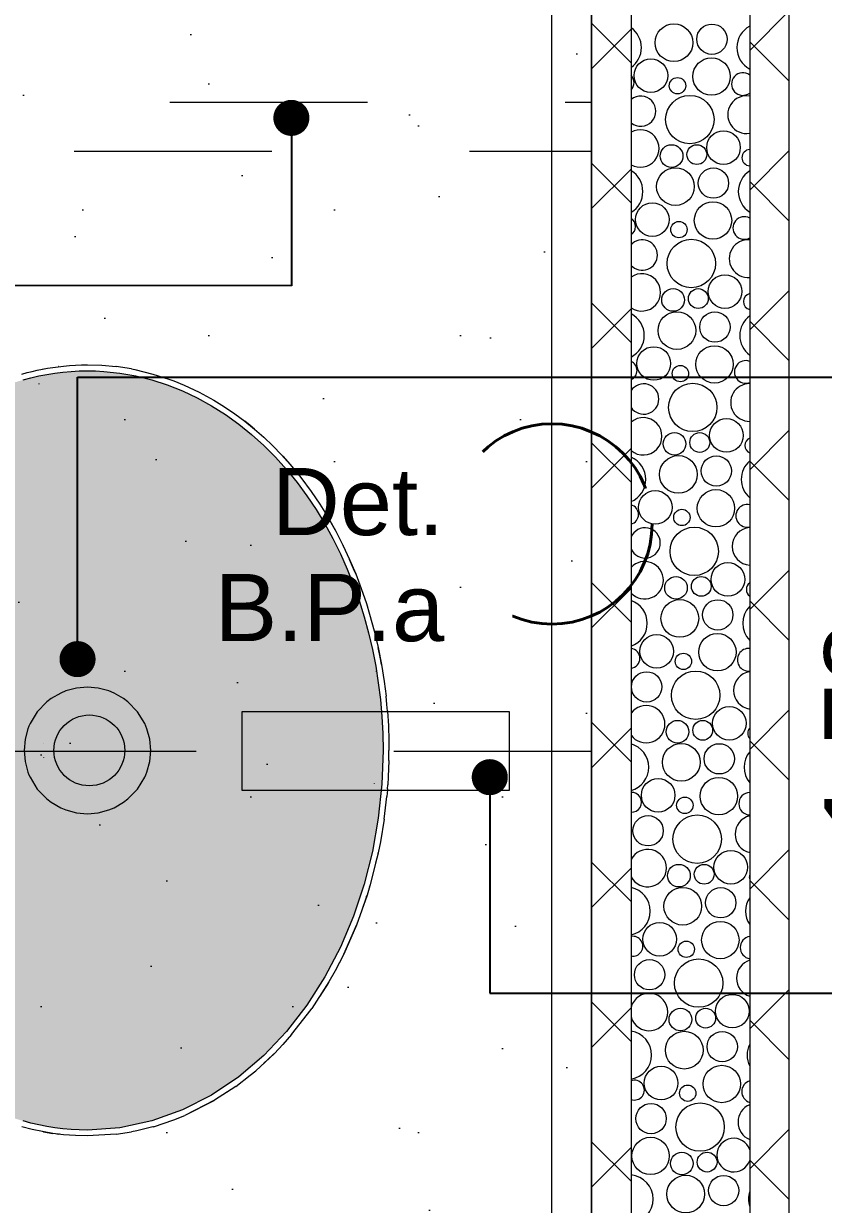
# Model space of a CAD drawing. Header units: metres. Extents: x -1.1 to 45.1, y -1 to 1.8.
# Drawn here: x 9.341 to 9.746, y -0.121 to 0.476 of the extents above; entities that cross this region are included whole.
import ezdxf

# ---------------------------------------------------------------- set-up
doc = ezdxf.new("R2010")
doc.units = ezdxf.units.M
doc.header["$MEASUREMENT"] = 0
doc.linetypes.add('Dashed', pattern=[0.028, 0.018, -0.01])
doc.linetypes.add('Double Dashed', pattern=[0.0325, 0.02, -0.005, 0.0025, -0.005])
doc.layers.add('COTAS DETALHAMENTO.EXEC', color=7, linetype='Continuous')
for name, color, linetype, lineweight, true_color in [('COTAS DETALHAMENTO.EXEC_Caneta_No__27', 7, 'Continuous', 0, 0xbd2d17), ('COTAS DETALHAMENTO.EXEC_Caneta_No__97', 7, 'Continuous', 13, 0x6b6b6b), ('EIXO HIDRÁULICO - Executivo.EXEC_Caneta_No__167', 7, 'Continuous', 0, 0x0035d5), ('INSTALAÇÕES - GASES_ HIDR_Caneta_No__24', 7, 'Continuous', 40, 0x851f10), ('LOUCAS-METAIS.ARQ_Caneta_No__13', 7, 'Continuous', 0, 0xaaaaaa), ('LOUCAS-METAIS.ARQ_Caneta_No__16', 7, 'Continuous', 0, 0xc9c9c9), ('LOUCAS-METAIS.ARQ_Caneta_No__19', 7, 'Continuous', 0, 0xe9e9e9), ('LOUCAS-METAIS.ARQ_Caneta_No__96', 7, 'Continuous', 0, 0xb6b6b6), ('NOTAS - REVESTIMENTOS.EXEC_Caneta_No__24', 7, 'Continuous', 40, 0x851f10), ('PAREDE CONSTRUIR_Caneta_No__96', 7, 'Continuous', 0, 0xb6b6b6)]:
    doc.layers.add(name, color=color, linetype=linetype, lineweight=lineweight, true_color=true_color)
doc.layers.add('PAREDE CONSTRUIR_Caneta_No__241', color=7, linetype='Continuous', lineweight=13)
doc.layers.add('PAREDE CONSTRUIR_Caneta_No__83', color=84, linetype='Continuous', lineweight=0)
doc.styles.add('GENERATED_STYLE_1', font='arial.ttf')
doc.dimstyles.new('GENERATED_STYLE__19', dxfattribs={"dimtxt": 0.04, "dimasz": 0.019, "dimexe": 0.18, "dimexo": 0.1, "dimgap": 0, "dimtad": 1, "dimzin": 0, "dimdsep": 46, "dimtxsty": 'GENERATED_STYLE_1', "dimblk": 'ARROWHEAD_11', "dimblk1": 'ARROWHEAD_11', "dimblk2": 'ARROWHEAD_11', "dimcen": 0.09, "dimclrd": 256, "dimclre": 256, "dimclrt": 256, "dimadec": 0, "dimazin": 0, "dimtfac": 1, "dimtdec": 4, "dimtmove": 0, "dimatfit": 3, "dimfxl": 0, "dimtolj": 1, "dimtzin": 0, "dimarcsym": 0})
doc.dimstyles.new('GENERATED_STYLE__20', dxfattribs={"dimtxt": 0.18, "dimasz": 0.03648, "dimexe": 0.18, "dimexo": 0.0625, "dimgap": 0, "dimtad": 0, "dimtih": 1, "dimtoh": 1, "dimdec": 4, "dimzin": 0, "dimdsep": 46, "dimcen": 0.09, "dimadec": 0, "dimazin": 0, "dimtfac": 1, "dimtdec": 4, "dimtmove": 0, "dimatfit": 3, "dimldrblk": 'ARROWHEAD_11', "dimfxl": 0, "dimtolj": 1, "dimtzin": 0, "dimarcsym": 0})
pattern_1 = [(45, (9.39229, 0.0758), (-0.0353553, 0.0353553), []), (135, (9.39229, 0.0758), (0.0353553, 0.0353553), [])]
pattern_2 = [(45, (9.39229, 0.2758), (-0.0636396, 0.0636396), [0, -0.06, 0, -0.09]), (110, (9.59229, 0.2758), (0.084572, 0.030782), [0, -0.044, 0, -0.076])]

# ---------------------------------------------------------------- blocks, each defined once
blk = doc.blocks.new('*X68', base_point=(9.39229, 0.0758))
at = {"layer": 'PAREDE CONSTRUIR_Caneta_No__96', "color": 253, "linetype": 'Continuous', "lineweight": 0, "true_color": 0xb6b6b6}
for centre, radius in [((9.67001, 0.46644), 0.00954), ((9.68921, 0.4682), 0.00767), ((9.65832, 0.44977), 0.00851), ((9.68901, 0.44933), 0.00946), ((9.67179, 0.44468), 0.00414), ((9.67804, 0.42755), 0.01224), ((9.69506, 0.41337), 0.00851), ((9.66882, 0.40911), 0.00572), ((9.68158, 0.40982), 0.00501), ((9.67075, 0.39364), 0.00954), ((9.68996, 0.39541), 0.00767), ((9.65906, 0.37697), 0.00851), ((9.68975, 0.37653), 0.00946), ((9.67253, 0.37188), 0.00414), ((9.67878, 0.35475), 0.01224), ((9.6958, 0.34057), 0.00851), ((9.66956, 0.33631), 0.00572), ((9.68232, 0.33702), 0.00501), ((9.67149, 0.32084), 0.00954), ((9.6907, 0.32261), 0.00767), ((9.6598, 0.30417), 0.00851), ((9.69049, 0.30373), 0.00946), ((9.67327, 0.29908), 0.00414), ((9.67952, 0.28195), 0.01224), ((9.69654, 0.26777), 0.00851), ((9.6703, 0.26351), 0.00572), ((9.68307, 0.26422), 0.00501), ((9.67223, 0.24805), 0.00954), ((9.69144, 0.24981), 0.00767), ((9.66054, 0.23137), 0.00851), ((9.69124, 0.23094), 0.00946), ((9.67401, 0.22629), 0.00414), ((9.68026, 0.20915), 0.01224), ((9.69728, 0.19497), 0.00851), ((9.67104, 0.19072), 0.00572), ((9.68381, 0.19142), 0.00501), ((9.67297, 0.17525), 0.00954), ((9.69218, 0.17701), 0.00767), ((9.69198, 0.15814), 0.00946), ((9.66128, 0.15857), 0.00851), ((9.67476, 0.15349), 0.00414), ((9.65618, 0.14061), 0.00767), ((9.681, 0.13636), 0.01224), ((9.69802, 0.12217), 0.00851), ((9.67178, 0.11792), 0.00572), ((9.68455, 0.11863), 0.00501), ((9.67372, 0.10245), 0.00954), ((9.69292, 0.10421), 0.00767), ((9.66202, 0.08577), 0.00851), ((9.69272, 0.08534), 0.00946), ((9.6755, 0.08069), 0.00414), ((9.65692, 0.06781), 0.00767), ((9.68174, 0.06356), 0.01224), ((9.69876, 0.04937), 0.00851), ((9.67252, 0.04512), 0.00572), ((9.68529, 0.04583), 0.00501), ((9.67446, 0.02965), 0.00954), ((9.69366, 0.03141), 0.00767), ((9.66276, 0.01297), 0.00851), ((9.69346, 0.01254), 0.00946), ((9.67624, 0.00789), 0.00414), ((9.65766, -0.00499), 0.00767), ((9.68249, -0.00924), 0.01224), ((9.69951, -0.02342), 0.00851), ((9.67327, -0.02768), 0.00572), ((9.68603, -0.02697), 0.00501), ((9.6752, -0.04315), 0.00954), ((9.69441, -0.04139), 0.00767), ((9.66351, -0.05982), 0.00851), ((9.6942, -0.06026), 0.00946), ((9.67698, -0.06491), 0.00414), ((9.65841, -0.07778), 0.00767), ((9.68323, -0.08204), 0.01224), ((9.6582, -0.09666), 0.00946), ((9.67401, -0.10048), 0.00572), ((9.68677, -0.09977), 0.00501), ((9.67594, -0.11595), 0.00954), ((9.69515, -0.11418), 0.00767)]:
    blk.add_circle(centre, radius, dxfattribs=at)
for centre, radius, start, end in [((9.64129, 0.46395), 0.01224, 305.02795, 54.97203), ((9.71404, 0.46395), 0.01224, 117.8255, 242.17447), ((9.64484, 0.44622), 0.00501, 313.95926, 46.04072), ((9.70482, 0.44551), 0.00572, 52.1937, 307.80628), ((9.65321, 0.4318), 0.00767, 230.36959, 129.63038), ((9.70675, 0.43004), 0.00954, 80.51402, 279.48596), ((9.65301, 0.41293), 0.00946, 240.29225, 119.70772), ((9.70853, 0.40828), 0.00414, 92.90896, 267.09102), ((9.64204, 0.39115), 0.01224, 300.89093, 59.10904), ((9.71478, 0.39115), 0.01224, 121.82664, 238.17333), ((9.64558, 0.37342), 0.00501, 303.11186, 56.88812), ((9.70556, 0.37271), 0.00572, 61.09873, 298.90125), ((9.65396, 0.35901), 0.00767, 222.73508, 137.2649), ((9.70749, 0.35724), 0.00954, 85.00398, 274.996), ((9.65375, 0.34013), 0.00946, 234.97403, 125.02595), ((9.70927, 0.33548), 0.00414, 103.30119, 256.69879), ((9.64278, 0.31835), 0.01224, 296.92572, 63.07426), ((9.71552, 0.31835), 0.01224, 126.00966, 233.99032), ((9.64632, 0.30062), 0.00501, 293.47844, 66.52154), ((9.7063, 0.29991), 0.00572, 69.29174, 290.70823), ((9.6547, 0.28621), 0.00767, 213.78132, 146.21866), ((9.70823, 0.28444), 0.00954, 89.46331, 270.53667), ((9.65449, 0.26734), 0.00946, 229.2833, 130.71668), ((9.71001, 0.26268), 0.00414, 114.16657, 245.8334), ((9.64352, 0.24555), 0.01224, 293.09548, 66.9045), ((9.71626, 0.24555), 0.01224, 130.42802, 229.57195), ((9.64707, 0.22782), 0.00501, 284.50903, 75.49095), ((9.70704, 0.22711), 0.00572, 77.06077, 282.93921), ((9.65544, 0.21341), 0.00767, 201.90061, 158.09937), ((9.70897, 0.21165), 0.00954, 93.91938, 266.08059), ((9.65524, 0.19454), 0.00946, 223.05564, 136.94434), ((9.71076, 0.18989), 0.00414, 126.06564, 233.93433), ((9.64426, 0.17276), 0.01224, 289.37163, 70.62835), ((9.717, 0.17276), 0.01224, 135.15872, 224.84125), ((9.64781, 0.15503), 0.00501, 275.89244, 84.10754), ((9.70778, 0.15432), 0.00572, 84.59326, 275.40672), ((9.70972, 0.13885), 0.00954, 98.39939, 261.60059), ((9.65598, 0.12174), 0.00946, 215.99555, 144.00443), ((9.7115, 0.11709), 0.00414, 140.17755, 219.82243), ((9.645, 0.09996), 0.01224, 285.73114, 74.26884), ((9.71774, 0.09996), 0.01224, 140.321, 219.67898), ((9.64855, 0.08223), 0.00501, 267.40877, 92.59121), ((9.70852, 0.08152), 0.00572, 92.03252, 267.96746), ((9.71046, 0.06605), 0.00954, 102.93186, 257.06811), ((9.65672, 0.04894), 0.00946, 207.44741, 152.55257), ((9.71224, 0.04429), 0.00414, 161.32563, 198.67434), ((9.64574, 0.02716), 0.01224, 282.15477, 77.84521), ((9.71849, 0.02716), 0.01224, 146.11973, 213.88025), ((9.64929, 0.00943), 0.00501, 258.86733, 101.13265), ((9.70927, 0.00872), 0.00572, 99.50646, 260.49351), ((9.7112, -0.00675), 0.00954, 107.54843, 252.45154), ((9.65746, -0.02386), 0.00946, 195.02652, 164.97346), ((9.64649, -0.04564), 0.01224, 278.62592, 81.37406), ((9.71923, -0.04564), 0.01224, 152.97078, 207.02919), ((9.65003, -0.06337), 0.00501, 250.06507, 109.93491), ((9.71001, -0.06408), 0.00572, 107.1486, 252.85137), ((9.71194, -0.07955), 0.00954, 112.28609, 247.71388), ((9.70025, -0.09622), 0.00851, 18.42579, 341.57418), ((9.64723, -0.11844), 0.01224, 275.12979, 84.87019), ((9.71997, -0.11844), 0.01224, 162.05368, 197.9463)]:
    blk.add_arc(centre, radius, start, end, dxfattribs=at)
blk = doc.blocks.new('*D73', base_point=(9.39229, 0.0758))
at = {"layer": 'COTAS DETALHAMENTO.EXEC_Caneta_No__27', "linetype": 'Continuous', "lineweight": 0, "true_color": 0xbd2d17}
for points in [[(9.79647, 1.00822), (9.79685, 1.00631), (9.79793, 1.00469), (9.79956, 1.0036), (9.80147, 1.00322), (9.80338, 1.0036), (9.80501, 1.00469), (9.80609, 1.00631), (9.80647, 1.00822), (9.80609, 1.01014), (9.80501, 1.01176), (9.80338, 1.01284), (9.80147, 1.01322), (9.79956, 1.01284), (9.79793, 1.01176), (9.79685, 1.01014)], [(9.79647, -0.77178), (9.79685, -0.77369), (9.79793, -0.77531), (9.79956, -0.7764), (9.80147, -0.77678), (9.80338, -0.7764), (9.80501, -0.77531), (9.80609, -0.77369), (9.80647, -0.77178), (9.80609, -0.76986), (9.80501, -0.76824), (9.80338, -0.76716), (9.80147, -0.76678), (9.79956, -0.76716), (9.79793, -0.76824), (9.79685, -0.76986)]]:
    blk.add_hatch(color=22, dxfattribs=at).paths.add_polyline_path(points)
at = {"layer": 'COTAS DETALHAMENTO.EXEC_Caneta_No__27', "color": 22, "linetype": 'Continuous', "lineweight": 0, "true_color": 0xbd2d17}
for p, q in [((9.80147, 1.01322), (9.80147, 1.01822)), ((9.79647, 1.00822), (9.70147, 1.00822)), ((9.82022, 1.00822), (9.80647, 1.00822)), ((9.80147, -0.76678), (9.80147, 1.00322)), ((9.79647, -0.77178), (9.70147, -0.77178)), ((9.82022, -0.77178), (9.80647, -0.77178))]:
    blk.add_line(p, q, dxfattribs=at)
for centre in [(9.80147, 1.00822), (9.80147, -0.77178)]:
    blk.add_circle(centre, 0.005, dxfattribs=at)
at = {"layer": 'COTAS DETALHAMENTO.EXEC_Caneta_No__27', "color": 22, "lineweight": 0, "true_color": 0xbd2d17, "insert": (9.79347, 0.06484), "char_height": 0.04, "attachment_point": 7, "rotation": 90, "style": 'GENERATED_STYLE_1'}
blk.add_mtext('\\A1;{\\pql;\\fArial|b0|i0|c0|p0;\\W1.000000;1,78}', dxfattribs=at)
blk = doc.blocks.new('ARROWHEAD_11')
at = {"color": 0, "linetype": 'Continuous', "lineweight": 0}
blk.add_line((0, 0), (-1, 0), dxfattribs=at)
at = {"color": 0, "linetype": 'Continuous', "lineweight": 0, "const_width": 0.25, "flags": 128}
blk.add_lwpolyline([(-0.125, 0, 1), (0.125, 0, 1)], format="xyb", close=True, dxfattribs=at)
blk = doc.blocks.new('*D74', base_point=(9.39229, 0.0758))
at = {"layer": 'COTAS DETALHAMENTO.EXEC_Caneta_No__27', "linetype": 'Continuous', "lineweight": 0, "true_color": 0xbd2d17}
for points in [[(9.86781, 1.00822), (9.86819, 1.00631), (9.86928, 1.00469), (9.8709, 1.0036), (9.87281, 1.00322), (9.87472, 1.0036), (9.87635, 1.00469), (9.87743, 1.00631), (9.87781, 1.00822), (9.87743, 1.01014), (9.87635, 1.01176), (9.87472, 1.01284), (9.87281, 1.01322), (9.8709, 1.01284), (9.86928, 1.01176), (9.86819, 1.01014)], [(9.86781, -0.79178), (9.86819, -0.79369), (9.86928, -0.79531), (9.8709, -0.7964), (9.87281, -0.79678), (9.87472, -0.7964), (9.87635, -0.79531), (9.87743, -0.79369), (9.87781, -0.79178), (9.87743, -0.78986), (9.87635, -0.78824), (9.87472, -0.78716), (9.87281, -0.78678), (9.8709, -0.78716), (9.86928, -0.78824), (9.86819, -0.78986)]]:
    blk.add_hatch(color=22, dxfattribs=at).paths.add_polyline_path(points)
at = {"layer": 'COTAS DETALHAMENTO.EXEC_Caneta_No__27', "color": 22, "linetype": 'Continuous', "lineweight": 0, "true_color": 0xbd2d17}
for p, q in [((9.87281, 1.01322), (9.87281, 1.01822)), ((9.86781, 1.00822), (9.77281, 1.00822)), ((9.89156, 1.00822), (9.87781, 1.00822)), ((9.87281, -0.78678), (9.87281, 1.00322)), ((9.86781, -0.79178), (9.77281, -0.79178)), ((9.89156, -0.79178), (9.87781, -0.79178)), ((9.87281, -0.80178), (9.87281, -0.79678))]:
    blk.add_line(p, q, dxfattribs=at)
for centre in [(9.87281, 1.00822), (9.87281, -0.79178)]:
    blk.add_circle(centre, 0.005, dxfattribs=at)
at = {"layer": 'COTAS DETALHAMENTO.EXEC_Caneta_No__27', "color": 22, "lineweight": 0, "true_color": 0xbd2d17, "insert": (9.86481, 0.05484), "char_height": 0.04, "attachment_point": 7, "rotation": 90, "style": 'GENERATED_STYLE_1'}
blk.add_mtext('\\A1;{\\pql;\\fArial|b0|i0|c0|p0;\\W1.000000;1,80}', dxfattribs=at)

msp = doc.modelspace()

# ---------------------------------------------------------------- hatches: boundary and pattern name
at = {"layer": 'LOUCAS-METAIS.ARQ_Caneta_No__16', "linetype": 'Continuous', "lineweight": 0, "true_color": 0xc9c9c9}
h = msp.add_hatch(dxfattribs=at)
h.set_pattern_fill('Haie_OD_LEGENDA_0006', color=9, style=0, pattern_type=2)
h.set_pattern_definition(pattern_2)
h.paths.add_polyline_path([(9.60832, -0.77178), (9.60832, 1.00822), (9.12832, 1.00822), (9.12832, -0.77178)])
h = msp.add_hatch(dxfattribs=at)
h.set_pattern_fill('Haie_OD_LEGENDA_0006', color=9, style=0, pattern_type=2)
h.set_pattern_definition(pattern_2)
h.paths.add_polyline_path([(9.62832, -0.77178), (9.62832, 1.00822), (9.60832, 1.00822), (9.60832, -0.77178)])
at = {"layer": 'LOUCAS-METAIS.ARQ_Caneta_No__19', "linetype": 'Continuous', "lineweight": 0, "true_color": 0x747474}
msp.add_hatch(color=8, dxfattribs=at).paths.add_polyline_path([(9.40592, 0.2959), (9.39793, 0.29788), (9.38983, 0.29931), (9.38163, 0.30018), (9.37749, 0.3004), (9.37338, 0.30047), (9.36926, 0.3004), (9.36513, 0.30018), (9.36101, 0.29982), (9.35693, 0.29931), (9.35287, 0.29867), (9.34883, 0.29788), (9.34482, 0.29696), (9.34085, 0.2959), (9.3369, 0.29471), (9.333, 0.29338), (9.32914, 0.29193), (9.32532, 0.29035), (9.32156, 0.28865), (9.31785, 0.28683), (9.3142, 0.28489), (9.3106, 0.28284), (9.30706, 0.28067), (9.30359, 0.2784), (9.30018, 0.27603), (9.29684, 0.27356), (9.29356, 0.27099), (9.29036, 0.26832), (9.28722, 0.26557), (9.28416, 0.26273), (9.28117, 0.2598), (9.27825, 0.2568), (9.27541, 0.25372), (9.27264, 0.25057), (9.26995, 0.24734), (9.26734, 0.24405), (9.2648, 0.24069), (9.26234, 0.23727), (9.25995, 0.23379), (9.25764, 0.23026), (9.25541, 0.22667), (9.25326, 0.22302), (9.25118, 0.21933), (9.24918, 0.21559), (9.24726, 0.21181), (9.24541, 0.20799), (9.24364, 0.20412), (9.24195, 0.20022), (9.24034, 0.19628), (9.2388, 0.19231), (9.23734, 0.1883), (9.23595, 0.18427), (9.23464, 0.1802), (9.23341, 0.17611), (9.23225, 0.172), (9.23117, 0.16786), (9.23016, 0.16371), (9.22923, 0.15953), (9.22837, 0.15534), (9.22759, 0.15113), (9.22688, 0.1469), (9.22625, 0.14266), (9.22569, 0.13841), (9.22521, 0.13415), (9.2248, 0.12989), (9.22447, 0.12561), (9.22421, 0.12133), (9.22402, 0.11705), (9.22391, 0.11277), (9.22389, 0.11062), (9.22388, 0.10847), (9.22391, 0.10418), (9.22402, 0.09989), (9.22421, 0.09561), (9.22447, 0.09133), (9.2248, 0.08706), (9.22521, 0.08279), (9.22569, 0.07853), (9.22625, 0.07428), (9.22688, 0.07004), (9.22759, 0.06582), (9.22837, 0.06161), (9.22923, 0.05741), (9.23016, 0.05324), (9.23116, 0.04908), (9.23225, 0.04494), (9.2334, 0.04083), (9.23464, 0.03674), (9.23595, 0.03268), (9.23733, 0.02864), (9.2388, 0.02464), (9.24033, 0.02066), (9.24195, 0.01673), (9.24364, 0.01282), (9.24541, 0.00896), (9.24725, 0.00513), (9.24918, 0.00135), (9.25118, -0.00239), (9.25325, -0.00608), (9.25541, -0.00972), (9.25764, -0.01331), (9.25995, -0.01685), (9.26233, -0.02033), (9.26479, -0.02375), (9.26733, -0.02711), (9.26995, -0.0304), (9.27264, -0.03362), (9.2754, -0.03678), (9.27825, -0.03986), (9.28116, -0.04286), (9.28415, -0.04579), (9.28721, -0.04863), (9.29035, -0.05138), (9.29355, -0.05404), (9.29683, -0.05661), (9.30017, -0.05909), (9.30358, -0.06146), (9.30706, -0.06373), (9.31059, -0.06589), (9.31419, -0.06795), (9.31784, -0.06989), (9.32155, -0.07171), (9.32532, -0.07341), (9.32913, -0.07499), (9.33299, -0.07645), (9.33689, -0.07777), (9.34084, -0.07896), (9.34481, -0.08002), (9.34882, -0.08095), (9.35286, -0.08173), (9.35692, -0.08237), (9.36101, -0.08288), (9.36513, -0.08324), (9.36926, -0.08346), (9.37338, -0.08353), (9.38983, -0.08238), (9.40591, -0.07896), (9.42144, -0.07341), (9.43616, -0.0659), (9.44992, -0.05662), (9.4626, -0.04579), (9.47411, -0.03363), (9.48442, -0.02033), (9.4935, -0.00608), (9.50134, 0.00895), (9.50796, 0.02463), (9.51335, 0.04083), (9.51753, 0.05741), (9.5205, 0.07428), (9.52228, 0.09133), (9.52288, 0.10847), (9.52273, 0.11704), (9.52228, 0.1256), (9.52154, 0.13414), (9.5205, 0.14265), (9.51916, 0.15112), (9.51753, 0.15952), (9.51559, 0.16786), (9.51335, 0.17611), (9.5108, 0.18426), (9.50796, 0.1923), (9.5048, 0.20021), (9.50134, 0.20798), (9.49757, 0.21559), (9.4935, 0.22302), (9.48911, 0.23025), (9.48442, 0.23727), (9.47942, 0.24404), (9.47411, 0.25056), (9.46851, 0.2568), (9.4626, 0.26272), (9.4564, 0.26832), (9.44992, 0.27355), (9.44317, 0.2784), (9.43616, 0.28283), (9.42891, 0.28682), (9.42144, 0.29035), (9.41376, 0.29338)])
at = {"layer": 'PAREDE CONSTRUIR_Caneta_No__83', "linetype": 'Continuous', "lineweight": 0}
h = msp.add_hatch(dxfattribs=at)
h.set_pattern_fill('Placomur_0006', color=84, style=0, pattern_type=2)
h.set_pattern_definition(pattern_1)
h.paths.add_polyline_path([(9.62832, 1.14338), (9.62832, -0.79178), (9.64832, -0.79178), (9.64832, 1.14338)])
h = msp.add_hatch(dxfattribs=at)
h.set_pattern_fill('Placomur_0006', color=84, style=0, pattern_type=2)
h.set_pattern_definition(pattern_1)
h.paths.add_polyline_path([(9.70832, -0.79178), (9.72832, -0.79178), (9.72832, 1.14338), (9.70832, 1.14338)])

# ---------------------------------------------------------------- linework, layer by layer
at = {"layer": 'COTAS DETALHAMENTO.EXEC_Caneta_No__97', "color": 251, "linetype": 'Dashed', "lineweight": 13, "true_color": 0x6b6b6b, "flags": 128}
msp.add_lwpolyline([(9.21499, 0.43628), (9.62831, 0.43642), (9.62832, 0.41142), (9.215, 0.41128)], close=True, dxfattribs=at)
at = {"layer": 'EIXO HIDRÁULICO - Executivo.EXEC_Caneta_No__167', "color": 162, "linetype": 'Dashed', "lineweight": 0, "true_color": 0x0035d5}
msp.add_line((9.62832, 0.10798), (9.00735, 0.10798), dxfattribs=at)
at = {"layer": 'LOUCAS-METAIS.ARQ_Caneta_No__13', "color": 253, "linetype": 'Continuous', "lineweight": 0, "true_color": 0xaaaaaa, "flags": 128}
for points in [[(9.60832, -0.77178), (9.60832, 1.00822)], [(9.62832, -0.77178), (9.62832, 1.00822)]]:
    msp.add_lwpolyline(points, dxfattribs=at)
at = {"layer": 'LOUCAS-METAIS.ARQ_Caneta_No__96', "color": 253, "linetype": 'Continuous', "lineweight": 0, "true_color": 0xb6b6b6}
for p, q in [((9.34025, 0.29885), (9.34283, 0.29955)), ((9.34283, 0.29955), (9.34542, 0.30019)), ((9.34542, 0.30019), (9.34802, 0.30078)), ((9.34802, 0.30078), (9.35064, 0.30131)), ((9.34883, 0.29788), (9.35287, 0.29867)), ((9.35064, 0.30131), (9.35327, 0.30178)), ((9.35064, 0.30131), (9.35111, 0.3014)), ((9.35287, 0.29867), (9.35693, 0.29931)), ((9.35327, 0.30178), (9.35591, 0.3022)), ((9.35591, 0.3022), (9.35856, 0.30255)), ((9.35693, 0.29931), (9.36101, 0.29982)), ((9.35856, 0.30255), (9.36122, 0.30285)), ((9.35889, 0.30259), (9.35881, 0.30258)), ((9.35895, 0.3026), (9.35889, 0.30259)), ((9.36101, 0.29982), (9.36513, 0.30018)), ((9.36122, 0.30285), (9.36426, 0.30312)), ((9.36426, 0.30312), (9.36731, 0.30331)), ((9.36513, 0.30018), (9.36926, 0.3004)), ((9.36731, 0.30331), (9.37035, 0.30343)), ((9.36926, 0.3004), (9.37338, 0.30047)), ((9.37035, 0.30343), (9.37338, 0.30347)), ((9.37338, 0.30347), (9.38065, 0.30325)), ((9.37338, 0.30047), (9.37749, 0.3004)), ((9.37749, 0.3004), (9.38163, 0.30018)), ((9.38065, 0.30325), (9.38792, 0.30259)), ((9.38163, 0.30018), (9.38983, 0.29931)), ((9.38787, 0.30259), (9.38782, 0.3026)), ((9.38789, 0.30259), (9.38787, 0.30259)), ((9.39564, 0.3014), (9.38792, 0.30259)), ((9.38983, 0.29931), (9.39793, 0.29788)), ((9.39564, 0.3014), (9.39729, 0.30108)), ((9.39729, 0.30108), (9.40651, 0.29885)), ((9.40651, 0.29885), (9.41449, 0.29631)), ((9.34085, 0.2959), (9.34482, 0.29696)), ((9.34482, 0.29696), (9.34883, 0.29788)), ((9.3488, 0.29391), (9.34912, 0.29398)), ((9.39793, 0.29788), (9.40592, 0.2959)), ((9.40592, 0.2959), (9.41376, 0.29338)), ((9.41376, 0.29338), (9.42144, 0.29035)), ((9.41449, 0.29631), (9.41712, 0.29534)), ((9.41712, 0.29534), (9.4223, 0.29324)), ((9.4223, 0.29324), (9.42991, 0.28968)), ((9.42144, 0.29035), (9.42891, 0.28682)), ((9.42891, 0.28682), (9.43616, 0.28283)), ((9.42991, 0.28968), (9.4373, 0.28564)), ((9.43616, 0.28283), (9.44317, 0.2784)), ((9.4373, 0.28564), (9.44266, 0.28233)), ((9.44266, 0.28233), (9.44787, 0.27879)), ((9.44317, 0.2784), (9.44992, 0.27355)), ((9.44784, 0.2788), (9.44786, 0.27879)), ((9.44789, 0.27877), (9.44786, 0.27879)), ((9.44787, 0.27879), (9.45293, 0.27502)), ((9.45293, 0.27502), (9.45783, 0.27103)), ((9.45576, 0.27276), (9.45293, 0.27502)), ((9.44992, 0.27355), (9.4564, 0.26832)), ((9.45783, 0.27103), (9.45576, 0.27276)), ((9.45783, 0.27103), (9.46258, 0.26684)), ((9.4564, 0.26832), (9.4626, 0.26272)), ((9.46258, 0.26684), (9.46717, 0.26246)), ((9.4626, 0.26272), (9.46851, 0.2568)), ((9.46717, 0.26246), (9.47159, 0.25789)), ((9.47159, 0.25789), (9.47222, 0.25722)), ((9.47159, 0.25789), (9.47584, 0.25315)), ((9.47222, 0.25722), (9.47584, 0.25315)), ((9.46851, 0.2568), (9.47411, 0.25056)), ((9.47585, 0.25314), (9.47584, 0.25316)), ((9.47584, 0.25315), (9.48134, 0.24646)), ((9.47411, 0.25056), (9.47942, 0.24404)), ((9.48134, 0.24646), (9.48652, 0.23949)), ((9.47942, 0.24404), (9.48442, 0.23727)), ((9.48652, 0.23949), (9.49094, 0.23296)), ((9.48442, 0.23727), (9.48911, 0.23025)), ((9.49094, 0.23296), (9.49509, 0.22624)), ((9.48911, 0.23025), (9.4935, 0.22302)), ((9.4935, 0.22302), (9.49757, 0.21559)), ((9.49509, 0.22624), (9.49898, 0.21934)), ((9.49861, 0.22002), (9.49509, 0.22624)), ((9.49512, 0.22619), (9.49513, 0.22617)), ((9.49757, 0.21559), (9.50134, 0.20798)), ((9.49898, 0.21934), (9.49861, 0.22002)), ((9.49898, 0.21934), (9.5026, 0.21229)), ((9.5026, 0.21229), (9.50596, 0.20508)), ((9.50263, 0.21222), (9.50267, 0.21215)), ((9.50267, 0.21215), (9.50274, 0.21199)), ((9.50134, 0.20798), (9.5048, 0.20021)), ((9.50847, 0.1992), (9.50596, 0.20508)), ((9.50596, 0.20508), (9.50906, 0.19775)), ((9.5048, 0.20021), (9.50796, 0.1923)), ((9.50906, 0.19775), (9.50847, 0.1992)), ((9.50906, 0.19775), (9.51189, 0.19029)), ((9.50908, 0.1977), (9.50915, 0.19753)), ((9.50915, 0.19753), (9.50922, 0.19733)), ((9.50796, 0.1923), (9.5108, 0.18426)), ((9.51189, 0.19029), (9.51446, 0.18273)), ((9.5108, 0.18426), (9.51335, 0.17611)), ((9.51446, 0.18273), (9.51611, 0.17734)), ((9.51453, 0.18251), (9.51456, 0.18243)), ((9.51335, 0.17611), (9.51559, 0.16786)), ((9.51611, 0.17734), (9.51841, 0.16895)), ((9.51559, 0.16786), (9.51753, 0.15952)), ((9.51841, 0.16895), (9.52039, 0.16046)), ((9.51753, 0.15952), (9.51916, 0.15112)), ((9.52155, 0.15477), (9.52039, 0.16046)), ((9.52039, 0.16046), (9.52207, 0.15191)), ((9.51916, 0.15112), (9.5205, 0.14265)), ((9.52207, 0.15191), (9.52155, 0.15477)), ((9.52207, 0.15191), (9.52344, 0.14329)), ((9.35992, 0.1375), (9.35508, 0.13472)), ((9.36249, 0.13856), (9.35992, 0.1375)), ((9.36787, 0.13999), (9.36249, 0.13856)), ((9.37338, 0.14047), (9.36787, 0.13999)), ((9.37888, 0.13999), (9.37338, 0.14047)), ((9.38426, 0.13856), (9.37888, 0.13999)), ((9.38683, 0.1375), (9.38426, 0.13856)), ((9.39167, 0.13472), (9.38683, 0.1375)), ((9.5205, 0.14265), (9.52154, 0.13414)), ((9.52344, 0.14329), (9.52438, 0.13585)), ((9.35287, 0.13303), (9.34802, 0.12799)), ((9.35508, 0.13472), (9.35287, 0.13303)), ((9.39389, 0.13303), (9.39167, 0.13472)), ((9.39873, 0.12799), (9.39389, 0.13303)), ((9.52154, 0.13414), (9.52228, 0.1256)), ((9.5248, 0.13172), (9.52438, 0.13585)), ((9.52508, 0.1284), (9.5248, 0.13172)), ((9.34802, 0.12799), (9.34439, 0.12203)), ((9.40236, 0.12203), (9.39873, 0.12799)), ((9.52228, 0.1256), (9.52273, 0.11704)), ((9.52508, 0.12846), (9.52508, 0.12845)), ((9.52508, 0.12844), (9.52508, 0.1284)), ((9.52508, 0.1284), (9.52557, 0.12092)), ((9.34332, 0.11945), (9.34187, 0.1141)), ((9.34383, 0.12075), (9.34332, 0.11945)), ((9.34439, 0.12203), (9.34383, 0.12075)), ((9.40292, 0.12075), (9.40236, 0.12203)), ((9.40343, 0.11945), (9.40292, 0.12075)), ((9.40488, 0.1141), (9.40343, 0.11945)), ((9.52557, 0.12092), (9.52583, 0.11343)), ((9.34187, 0.1141), (9.34138, 0.10847)), ((9.40538, 0.10847), (9.40488, 0.1141)), ((9.52273, 0.11704), (9.52288, 0.10847)), ((9.52582, 0.11364), (9.52582, 0.11356)), ((9.52582, 0.11351), (9.52582, 0.11356)), ((9.34138, 0.10847), (9.34187, 0.10284)), ((9.35115, 0.11199), (9.35115, 0.11192)), ((9.40488, 0.10284), (9.40538, 0.10847)), ((9.52288, 0.10847), (9.52228, 0.09133)), ((9.52582, 0.10338), (9.52588, 0.10847)), ((9.52583, 0.11343), (9.52588, 0.10847)), ((9.34187, 0.10284), (9.34332, 0.09748)), ((9.35115, 0.10501), (9.35115, 0.10495)), ((9.40343, 0.09748), (9.40488, 0.10284)), ((9.52582, 0.10338), (9.52541, 0.09514)), ((9.34332, 0.09748), (9.34383, 0.09618)), ((9.34383, 0.09618), (9.34439, 0.09491)), ((9.40236, 0.09491), (9.40292, 0.09618)), ((9.40292, 0.09618), (9.40343, 0.09748)), ((9.34439, 0.09491), (9.34802, 0.08894)), ((9.39873, 0.08894), (9.40236, 0.09491)), ((9.51844, 0.09185), (9.51843, 0.09175)), ((9.52228, 0.09133), (9.5205, 0.07428)), ((9.52511, 0.08902), (9.52527, 0.09102)), ((9.52541, 0.09514), (9.52527, 0.09102)), ((9.34802, 0.08894), (9.35287, 0.0839)), ((9.35287, 0.0839), (9.35508, 0.08222)), ((9.39167, 0.08222), (9.39389, 0.0839)), ((9.39389, 0.0839), (9.39873, 0.08894)), ((9.52344, 0.07365), (9.5248, 0.08521)), ((9.52508, 0.08848), (9.5248, 0.08521)), ((9.52511, 0.08902), (9.52508, 0.08848)), ((9.35508, 0.08222), (9.35992, 0.07943)), ((9.35992, 0.07943), (9.36249, 0.07838)), ((9.36249, 0.07838), (9.36787, 0.07695)), ((9.37888, 0.07695), (9.38426, 0.07838)), ((9.38426, 0.07838), (9.38683, 0.07943)), ((9.38683, 0.07943), (9.39167, 0.08222)), ((9.36787, 0.07695), (9.37338, 0.07647)), ((9.37338, 0.07647), (9.37888, 0.07695)), ((9.5205, 0.07428), (9.51753, 0.05741)), ((9.52344, 0.07365), (9.52155, 0.06217)), ((9.52155, 0.06217), (9.52044, 0.05667)), ((9.51753, 0.05741), (9.51335, 0.04083)), ((9.52044, 0.05667), (9.51623, 0.03999)), ((9.52039, 0.05647), (9.51912, 0.05144)), ((9.52039, 0.05647), (9.52042, 0.05661)), ((9.51335, 0.04083), (9.50796, 0.02463)), ((9.51623, 0.03999), (9.5148, 0.03527)), ((9.51611, 0.03959), (9.51623, 0.03999)), ((9.5148, 0.03527), (9.50943, 0.02011)), ((9.51456, 0.03451), (9.51192, 0.02715)), ((9.51456, 0.03451), (9.51474, 0.03511)), ((9.50796, 0.02463), (9.50134, 0.00895)), ((9.50943, 0.02011), (9.50298, 0.00543)), ((9.50847, 0.01774), (9.50943, 0.02011)), ((9.50917, 0.01947), (9.50915, 0.01941)), ((9.50298, 0.00543), (9.50847, 0.01774)), ((9.50134, 0.00895), (9.4935, -0.00608)), ((9.50298, 0.00543), (9.49861, -0.00309)), ((9.50267, 0.00479), (9.49861, -0.00309)), ((9.50278, 0.00503), (9.50267, 0.00479)), ((9.49861, -0.00309), (9.49547, -0.00867)), ((9.4935, -0.00608), (9.48442, -0.02033)), ((9.49547, -0.00867), (9.48687, -0.02206)), ((9.49513, -0.00924), (9.49089, -0.0158)), ((9.49513, -0.00924), (9.49536, -0.00884)), ((9.48442, -0.02033), (9.47411, -0.03363)), ((9.47666, -0.03526), (9.48652, -0.02256)), ((9.48652, -0.02256), (9.48687, -0.02206)), ((9.47411, -0.03363), (9.4626, -0.04579)), ((9.47666, -0.03526), (9.47222, -0.04028)), ((9.47222, -0.04028), (9.46791, -0.04478)), ((9.47584, -0.03622), (9.47605, -0.03595)), ((9.4626, -0.04579), (9.44992, -0.05662)), ((9.46791, -0.04478), (9.45848, -0.05355)), ((9.46717, -0.04552), (9.46238, -0.04992)), ((9.46717, -0.04552), (9.46765, -0.04502)), ((9.45576, -0.05583), (9.45848, -0.05355)), ((9.44992, -0.05662), (9.43616, -0.0659)), ((9.44839, -0.06148), (9.45576, -0.05583)), ((9.45793, -0.054), (9.45783, -0.0541)), ((9.44839, -0.06148), (9.43768, -0.06848)), ((9.44786, -0.06185), (9.44187, -0.06574)), ((9.44786, -0.06185), (9.44816, -0.06163)), ((9.43616, -0.0659), (9.42144, -0.07341)), ((9.43768, -0.06848), (9.42261, -0.07617)), ((9.4373, -0.0687), (9.42261, -0.07617)), ((9.4373, -0.0687), (9.43768, -0.06848)), ((9.42144, -0.07341), (9.40591, -0.07896)), ((9.41712, -0.0784), (9.42261, -0.07617)), ((9.4223, -0.0763), (9.42238, -0.07626)), ((9.34542, -0.08326), (9.34025, -0.08191)), ((9.34481, -0.08002), (9.34084, -0.07896)), ((9.34882, -0.08095), (9.34481, -0.08002)), ((9.35064, -0.08437), (9.34542, -0.08326)), ((9.35286, -0.08173), (9.34882, -0.08095)), ((9.35692, -0.08237), (9.35286, -0.08173)), ((9.36101, -0.08288), (9.35692, -0.08237)), ((9.36513, -0.08324), (9.36101, -0.08288)), ((9.36926, -0.08346), (9.36513, -0.08324)), ((9.37338, -0.08353), (9.36926, -0.08346)), ((9.38983, -0.08238), (9.37338, -0.08353)), ((9.40591, -0.07896), (9.38983, -0.08238)), ((9.40651, -0.08191), (9.39838, -0.08392)), ((9.40673, -0.08185), (9.40651, -0.08191)), ((9.40673, -0.08185), (9.41712, -0.0784)), ((9.35111, -0.08446), (9.35064, -0.08437)), ((9.35591, -0.08526), (9.35064, -0.08437)), ((9.35111, -0.08446), (9.35591, -0.08526)), ((9.36122, -0.08592), (9.35591, -0.08526)), ((9.35794, -0.08551), (9.35889, -0.08566)), ((9.35934, -0.08568), (9.35889, -0.08566)), ((9.36731, -0.08638), (9.36122, -0.08592)), ((9.37338, -0.08653), (9.36731, -0.08638)), ((9.38796, -0.08565), (9.37338, -0.08653)), ((9.38787, -0.08566), (9.38792, -0.08565)), ((9.38796, -0.08565), (9.39564, -0.08446)), ((9.39838, -0.08392), (9.39564, -0.08446))]:
    msp.add_line(p, q, dxfattribs=at)
msp.add_lwpolyline([(9.45169, 0.08822), (9.45169, 0.12822), (9.58669, 0.12822), (9.58669, 0.08822)], close=True, dxfattribs=at)
msp.add_circle((9.37435, 0.10847), 0.01791, dxfattribs=at)
at = {"layer": 'NOTAS - REVESTIMENTOS.EXEC_Caneta_No__24', "color": 26, "linetype": 'Double Dashed', "lineweight": 40, "ltscale": 4, "true_color": 0x851f10}
msp.add_circle((9.60832, 0.223), 0.05067, dxfattribs=at)
at = {"layer": 'PAREDE CONSTRUIR_Caneta_No__241', "color": 7, "linetype": 'Continuous', "lineweight": 13}
for p, q in [((9.64832, 1.14338), (9.64832, -0.79178)), ((9.70832, 1.14338), (9.70832, -0.79178))]:
    msp.add_line(p, q, dxfattribs=at)
for points in [[(9.62832, 1.14338), (9.62832, -0.79178)], [(9.72832, -0.79178), (9.72832, 1.14338)]]:
    msp.add_lwpolyline(points, dxfattribs=at)

# ---------------------------------------------------------------- block references
at = {"layer": 'PAREDE CONSTRUIR_Caneta_No__96', "color": 253, "linetype": 'Continuous', "lineweight": 0, "true_color": 0xb6b6b6}
msp.add_blockref('*X68', (9.39229, 0.0758), dxfattribs=at)

# ---------------------------------------------------------------- texts
at = {"layer": 'INSTALAÇÕES - GASES_ HIDR_Caneta_No__24', "color": 26, "linetype": 'Continuous', "lineweight": 40, "true_color": 0x851f10, "insert": (9.55382, 0.25136), "char_height": 0.034, "attachment_point": 3, "line_spacing_factor": 0.946246, "style": 'GENERATED_STYLE_1'}
msp.add_mtext('\\A1;{\\pqr;\\fArial|b0|i0|c0|p0;\\W1.000000;Det.\\P\\pql;\\fArial|b0|i0|c0|p0;\\W1.000000;B.P.\\fArial|b0|i0|c0|p0;\\W1.000000;a}', dxfattribs=at)

# ---------------------------------------------------------------- dimensions: what is measured, and where the dimension line sits
at = {"layer": 'COTAS DETALHAMENTO.EXEC', "color": 22, "linetype": 'Continuous', "lineweight": 0, "true_color": 0xbd2d17}
for base, p1, picture, middle in [((9.80147, 1.00822), (9.60832, -0.77178), '*D73', (9.77347, 0.11662)), ((9.87281, 1.00822), (9.12832, -0.79178), '*D74', (9.84481, 0.10662))]:
    dim = msp.add_linear_dim(base=base, p1=p1, p2=(9.12832, 1.00822), angle=90, dimstyle='GENERATED_STYLE__19', dxfattribs=at)
    dim.commit()
    dim.dimension.update_dxf_attribs({"geometry": picture, "text_midpoint": middle, "dimtype": 160, "text_rotation": 90})

# ---------------------------------------------------------------- leaders
at = {"layer": 'COTAS DETALHAMENTO.EXEC_Caneta_No__27', "color": 22, "linetype": 'Continuous', "lineweight": 0, "true_color": 0xbd2d17, "annotation_type": 0, "has_hookline": 1}
for points, hookline_direction, text_width in [([(9.47652, 0.4284), (9.47652, 0.34345), (8.97342, 0.34388)], 1, 0.42435), ([(9.36838, 0.15464), (9.36838, 0.29727), (9.91896, 0.29727)], 0, 0.39744), ([(9.57686, 0.09493), (9.57686, -0.0143), (9.92242, -0.0143)], 0, 0.52255)]:
    msp.add_leader(points, dimstyle='GENERATED_STYLE__20', dxfattribs=dict(at, hookline_direction=hookline_direction, text_width=text_width))

doc.saveas('drawing.dxf')
